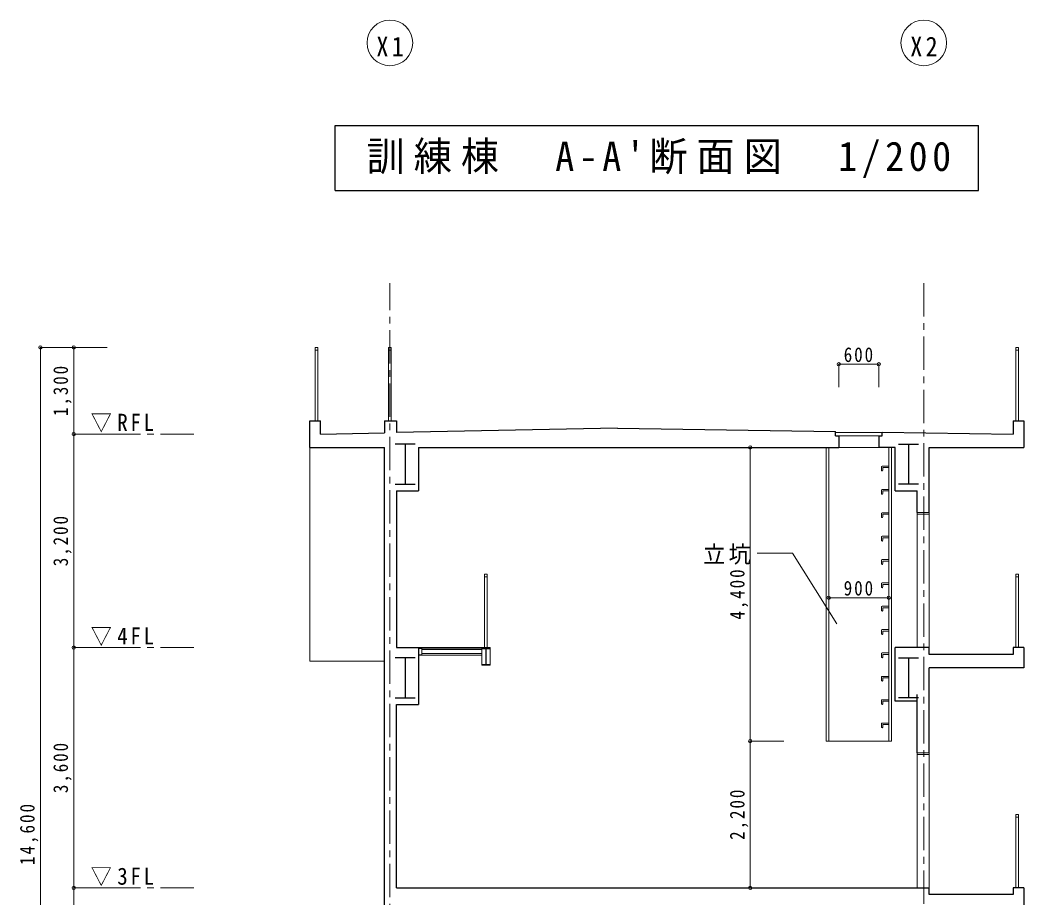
# Model space of a CAD drawing. Units: millimetres at full size. Extents: x -38230 to 40344, y -28542 to 27899.
# Drawn here: x 17542 to 32584, y -13461 to -307 of the extents above; entities that cross this region are included whole.
import ezdxf

# ---------------------------------------------------------------- set-up
doc = ezdxf.new("R2010")
doc.units = ezdxf.units.MM
doc.header["$LTSCALE"] = 100
doc.header["$PDMODE"] = 32
doc.header["$PDSIZE"] = 50
doc.linetypes.add('CHAIN1', pattern=[8, 5, -1, 1, -1])
for name, color, linetype, lineweight in [('1-1_極細線', 4, 'Continuous', 9), ('1-2_細線', 7, 'Continuous', 18), ('1-3_中線', 3, 'Continuous', 25), ('1-A_中芯線', 4, 'CHAIN1', 9), ('1-D_文字', 7, 'Continuous', 18), ('1-E_寸法', 4, 'Continuous', 9)]:
    doc.layers.add(name, color=color, linetype=linetype, lineweight=lineweight)
doc.styles.add('ＭＳ ゴシック', font='')
doc.styles.get('ＭＳ ゴシック').set_extended_font_data('MS Gothic')

# ---------------------------------------------------------------- blocks, each defined once
blk = doc.blocks.new('Ctyan')
at = {"layer": '1-1_極細線'}
for p, q in [((-32.9, 50), (-32.9, -50)), ((-32.9, 50), (17.1, 50)), ((-29.7, 46.8), (-29.7, -46.8)), ((-29.7, 46.8), (13.9, 46.8)), ((13.9, 30), (13.9, 46.8)), ((13.9, 30), (17.1, 30)), ((17.1, 30), (17.1, 50)), ((-29.7, -46.8), (13.9, -46.8)), ((13.9, -30), (13.9, -46.8)), ((13.9, -30), (17.1, -30))]:
    blk.add_line(p, q, dxfattribs=at)
blk.add_lwpolyline([(-32.9, -50), (17.1, -50), (17.1, -30)], dxfattribs=at)
blk = doc.blocks.new('0123')
at = {"layer": '1-D_文字'}
blk.add_circle((0, 0), 342, dxfattribs=at)

msp = doc.modelspace()

# ---------------------------------------------------------------- linework, layer by layer
at = {"layer": '1-1_極細線'}
for p, q in [((29758.6, -6484.4), (30458.6, -6484.4)), ((30408.6, -6534.4), (29808.6, -6534.4)), ((21883.6, -9910.6), (21883.6, -6710.6)), ((29808.6, -6710.6), (30408.6, -6710.6)), ((30447.6, -7001.6), (30447.6, -7051.6)), ((30458.6, -6990.6), (30558.6, -6990.6)), ((30469.6, -7012.6), (30469.6, -7051.6)), ((30469.6, -7012.6), (30558.6, -7012.6)), ((30447.6, -7351.6), (30447.6, -7401.6)), ((30458.6, -7340.6), (30558.6, -7340.6)), ((30469.6, -7362.6), (30469.6, -7401.6)), ((30469.6, -7362.6), (30558.6, -7362.6)), ((30447.6, -7701.6), (30447.6, -7751.6)), ((30458.6, -7690.6), (30558.6, -7690.6)), ((30469.6, -7712.6), (30469.6, -7751.6)), ((30469.6, -7712.6), (30558.6, -7712.6)), ((30983.6, -7710.6), (30983.6, -9710.6)), ((31164.6, -7710.6), (31164.6, -9710.6)), ((30447.6, -8051.6), (30447.6, -8101.6)), ((30458.6, -8040.6), (30558.6, -8040.6)), ((30469.6, -8062.6), (30469.6, -8101.6)), ((30469.6, -8062.6), (30558.6, -8062.6)), ((30447.6, -8401.6), (30447.6, -8451.6)), ((30458.6, -8390.6), (30558.6, -8390.6)), ((30469.6, -8412.6), (30469.6, -8451.6)), ((30469.6, -8412.6), (30558.6, -8412.6)), ((30447.6, -8751.6), (30447.6, -8801.6)), ((30458.6, -8740.6), (30558.6, -8740.6)), ((30469.6, -8762.6), (30469.6, -8801.6)), ((30469.6, -8762.6), (30558.6, -8762.6)), ((30447.6, -9101.6), (30447.6, -9151.6)), ((30458.6, -9090.6), (30558.6, -9090.6)), ((30469.6, -9112.6), (30469.6, -9151.6)), ((30469.6, -9112.6), (30558.6, -9112.6)), ((30447.6, -9451.6), (30447.6, -9501.6)), ((30458.6, -9440.6), (30558.6, -9440.6)), ((30469.6, -9462.6), (30469.6, -9501.6)), ((30469.6, -9462.6), (30558.6, -9462.6)), ((24583.6, -9710.6), (23513.6, -9710.6)), ((23513.6, -9720.6), (24583.6, -9720.6)), ((23563.6, -9720.6), (23563.6, -9820.6)), ((23563.6, -9740.6), (24458.6, -9740.6)), ((24458.6, -9728.6), (24518.6, -9728.6)), ((24518.6, -9728.6), (24518.6, -9962.6)), ((24523.6, -9728.6), (24583.6, -9728.6)), ((24523.6, -9728.6), (24523.6, -9962.6)), ((24583.6, -9720.6), (24583.6, -9710.6)), ((24583.6, -9720.6), (24583.6, -9970.6)), ((23002.6, -9910.6), (21883.6, -9910.6)), ((23563.6, -9800.6), (24458.6, -9800.6)), ((23563.6, -9820.6), (24458.6, -9820.6)), ((30447.6, -9801.6), (30447.6, -9851.6)), ((30458.6, -9790.6), (30558.6, -9790.6)), ((30469.6, -9812.6), (30469.6, -9851.6)), ((30469.6, -9812.6), (30558.6, -9812.6)), ((24518.6, -9962.6), (24458.6, -9962.6)), ((24583.6, -9970.6), (24458.6, -9970.6)), ((24583.6, -9962.6), (24523.6, -9962.6)), ((30447.6, -10151.6), (30447.6, -10201.6)), ((30458.6, -10140.6), (30558.6, -10140.6)), ((30469.6, -10162.6), (30469.6, -10201.6)), ((30469.6, -10162.6), (30558.6, -10162.6)), ((30447.6, -10501.6), (30447.6, -10551.6)), ((30458.6, -10490.6), (30558.6, -10490.6)), ((30469.6, -10512.6), (30469.6, -10551.6)), ((30469.6, -10512.6), (30558.6, -10512.6)), ((30447.6, -10851.6), (30447.6, -10901.6)), ((30458.6, -10840.6), (30558.6, -10840.6)), ((30469.6, -10862.6), (30469.6, -10901.6)), ((30469.6, -10862.6), (30558.6, -10862.6)), ((30983.6, -11310.6), (30983.6, -13310.6)), ((31164.6, -11310.6), (31164.6, -13310.6))]:
    msp.add_line(p, q, dxfattribs=at)
msp.add_lwpolyline([(24458.6, -9970.6), (24458.6, -9720.6), (24583.6, -9720.6)], dxfattribs=at)
for centre, start, end in [((30458.6, -7001.6), 90, 180), ((30458.6, -7051.6), 180, 270), ((30458.6, -7051.6), 270, 0), ((30458.6, -7351.6), 90, 180), ((30458.6, -7401.6), 180, 270), ((30458.6, -7401.6), 270, 0), ((30458.6, -7701.6), 90, 180), ((30458.6, -7751.6), 180, 270), ((30458.6, -7751.6), 270, 0), ((30458.6, -8051.6), 90, 180), ((30458.6, -8101.6), 180, 270), ((30458.6, -8101.6), 270, 0), ((30458.6, -8401.6), 90, 180), ((30458.6, -8451.6), 180, 270), ((30458.6, -8451.6), 270, 0), ((30458.6, -8751.6), 90, 180), ((30458.6, -8801.6), 180, 270), ((30458.6, -8801.6), 270, 0), ((30458.6, -9101.6), 90, 180), ((30458.6, -9151.6), 180, 270), ((30458.6, -9151.6), 270, 0), ((30458.6, -9451.6), 90, 180), ((30458.6, -9501.6), 180, 270), ((30458.6, -9501.6), 270, 0), ((30458.6, -9801.6), 90, 180), ((30458.6, -9851.6), 180, 270), ((30458.6, -9851.6), 270, 0), ((30458.6, -10151.6), 90, 180), ((30458.6, -10201.6), 180, 270), ((30458.6, -10201.6), 270, 0), ((30458.6, -10501.6), 90, 180), ((30458.6, -10551.6), 180, 270), ((30458.6, -10551.6), 270, 0), ((30458.6, -10851.6), 90, 180), ((30458.6, -10901.6), 180, 270), ((30458.6, -10901.6), 270, 0)]:
    msp.add_arc(centre, 11, start, end, dxfattribs=at)
at = {"layer": '1-2_細線'}
for p, q in [((21963.6, -5210.6), (22003.6, -5210.6)), ((21963.6, -5210.6), (21963.6, -6310.6)), ((21963.6, -5250.6), (22003.6, -5250.6)), ((22003.6, -5210.6), (22003.6, -6310.6)), ((23063.6, -6310.6), (23063.6, -5210.6)), ((23063.6, -5250.6), (23103.6, -5250.6)), ((32463.6, -6310.6), (32463.6, -5210.6)), ((32463.6, -5250.6), (32503.6, -5250.6)), ((29618.6, -6710.6), (29618.6, -11110.6)), ((29658.6, -6710.6), (29658.6, -11110.6)), ((30558.6, -6710.6), (30558.6, -11110.6)), ((30598.6, -6710.6), (30598.6, -11110.6)), ((30983.6, -7685.6), (30983.6, -7710.6)), ((30983.6, -7685.6), (31164.6, -7685.6)), ((30983.6, -7710.6), (31164.6, -7710.6)), ((31164.6, -7685.6), (31164.6, -7710.6)), ((24501.1, -9710.6), (24501.1, -8610.6)), ((24541.1, -8610.6), (24501.1, -8610.6)), ((24541.1, -8650.6), (24501.1, -8650.6)), ((24541.1, -9710.6), (24541.1, -8610.6)), ((32463.6, -9710.6), (32463.6, -8610.6)), ((32503.6, -8650.6), (32463.6, -8650.6)), ((29618.6, -11110.6), (30598.6, -11110.6)), ((30983.6, -11285.6), (30983.6, -11310.6)), ((30983.6, -11285.6), (31164.6, -11285.6)), ((30983.6, -11310.6), (31164.6, -11310.6)), ((31164.6, -11285.6), (31164.6, -11310.6)), ((32463.6, -13310.6), (32463.6, -12210.6)), ((32503.6, -12250.6), (32463.6, -12250.6))]:
    msp.add_line(p, q, dxfattribs=at)
for points in [[(23103.6, -6310.6), (23103.6, -5210.6), (23063.6, -5210.6)], [(32503.6, -6310.6), (32503.6, -5210.6), (32463.6, -5210.6)], [(32503.6, -9710.6), (32503.6, -8610.6), (32463.6, -8610.6)], [(32503.6, -13310.6), (32503.6, -12210.6), (32463.6, -12210.6)]]:
    msp.add_lwpolyline(points, dxfattribs=at)
at = {"layer": '1-3_中線'}
for p, q in [((22043.6, -6510.6), (22043.6, -6310.6)), ((23002.6, -6310.6), (23183.6, -6310.6)), ((23002.6, -6310.6), (23002.6, -6491.4)), ((23183.6, -6310.6), (23183.6, -6487.8)), ((32423.6, -6310.6), (32423.6, -6510.6)), ((32423.6, -6310.6), (32583.6, -6310.6)), ((32583.6, -6310.6), (32583.6, -6710.6)), ((26492.2, -6421.6), (23183.6, -6487.8)), ((26492.2, -6421.6), (29758.6, -6470.6)), ((22043.6, -6510.6), (23002.6, -6491.4)), ((29758.6, -6534.4), (29758.6, -6470.6)), ((29758.6, -6534.4), (29808.6, -6534.4)), ((29808.6, -6534.4), (29808.6, -6710.6)), ((30408.6, -6534.4), (30458.6, -6534.4)), ((30408.6, -6534.4), (30408.6, -6710.6)), ((21883.6, -6710.6), (23002.6, -6710.6)), ((23002.6, -14485.6), (23002.6, -6710.6)), ((23463.6, -6660.6), (23163.6, -6660.6)), ((23313.6, -6660.6), (23313.6, -7260.6)), ((23513.6, -6710.6), (23513.6, -7360.6)), ((23513.6, -6710.6), (29808.6, -6710.6)), ((30653.6, -6710.6), (30408.6, -6710.6)), ((30653.6, -7360.6), (30653.6, -6710.6)), ((30703.6, -6660.6), (31003.6, -6660.6)), ((30853.6, -6660.6), (30853.6, -7260.6)), ((31164.6, -6710.6), (32583.6, -6710.6)), ((31164.6, -7685.6), (31164.6, -6710.6)), ((23163.6, -7260.6), (23463.6, -7260.6)), ((23183.6, -7360.6), (23183.6, -9710.6)), ((23183.6, -7360.6), (23513.6, -7360.6)), ((30653.6, -7360.6), (30983.6, -7360.6)), ((31003.6, -7260.6), (30703.6, -7260.6)), ((30983.6, -7685.6), (30983.6, -7360.6)), ((23183.6, -9710.6), (23513.6, -9710.6)), ((23513.6, -9710.6), (23513.6, -10560.6)), ((31164.6, -9710.6), (30653.6, -9710.6)), ((30653.6, -10510.6), (30653.6, -9710.6)), ((32423.6, -9710.6), (32423.6, -9810.6)), ((32583.6, -9710.6), (32423.6, -9710.6)), ((32583.6, -9710.6), (32583.6, -10010.6)), ((23463.6, -9860.6), (23163.6, -9860.6)), ((23313.6, -9860.6), (23313.6, -10460.6)), ((30703.6, -9860.6), (31003.6, -9860.6)), ((30853.6, -9860.6), (30853.6, -10460.6)), ((32583.6, -10010.6), (31164.6, -10010.6)), ((31164.6, -11285.6), (31164.6, -10010.6)), ((23163.6, -10460.6), (23463.6, -10460.6)), ((30983.6, -10510.6), (30653.6, -10510.6)), ((31003.6, -10460.6), (30703.6, -10460.6)), ((30983.6, -11285.6), (30983.6, -10410.6)), ((23183.6, -13310.6), (31164.6, -13310.6)), ((31164.6, -13410.6), (31164.6, -13310.6)), ((32423.6, -13310.6), (32423.6, -13410.6)), ((32583.6, -13310.6), (32423.6, -13310.6)), ((32583.6, -13310.6), (32583.6, -13610.6)), ((32423.6, -13410.6), (31164.6, -13410.6))]:
    msp.add_line(p, q, dxfattribs=at)
for points in [[(22265.3, -2860.5), (22265.3, -1887.8), (31901.9, -1887.8)], [(22265.3, -2860.5), (31901.9, -2860.5), (31901.9, -1887.8)], [(21883.6, -6710.6), (21883.6, -6310.6), (22043.6, -6310.6)], [(30458.6, -6534.4), (30458.6, -6481.1), (32423.6, -6510.6)], [(32423.6, -9810.6), (31164.6, -9810.6), (31164.6, -9710.6)], [(23183.6, -13310.6), (23183.6, -10560.6), (23513.6, -10560.6)]]:
    msp.add_lwpolyline(points, dxfattribs=at)
at = {"layer": '1-A_中芯線'}
for p, q in [((23083.6, -21451.6), (23083.6, -4247.3)), ((31083.6, -4247.3), (31083.6, -21451.6)), ((18845.9, -6510.6), (20204, -6510.6)), ((18845.9, -9710.6), (20204, -9710.6)), ((18845.9, -13310.6), (20204, -13310.6))]:
    msp.add_line(p, q, dxfattribs=at)
at = {"layer": '1-D_文字'}
for p, q in [((29116.1, -8292.9), (28586.4, -8292.9)), ((29780.6, -9352.3), (29116.1, -8292.9))]:
    msp.add_line(p, q, dxfattribs=at)
at = {"layer": '1-E_寸法'}
for p, q in [((17845.9, -5210.6), (18345.9, -5210.6)), ((17845.9, -19810.6), (17845.9, -5210.6)), ((18345.9, -5210.6), (18845.9, -5210.6)), ((18345.9, -6510.6), (18345.9, -5210.6)), ((29808.6, -5463.1), (30408.6, -5463.1)), ((29808.6, -5463.1), (29808.6, -5809.4)), ((30408.6, -5463.1), (30408.6, -5809.4)), ((18345.9, -6510.6), (18845.9, -6510.6)), ((18345.9, -9710.6), (18345.9, -6510.6)), ((28483.6, -6710.6), (28983.6, -6710.6)), ((28483.6, -11110.6), (28483.6, -6710.6)), ((29658.6, -8962.8), (30558.6, -8962.8)), ((18345.9, -13310.6), (18345.9, -9710.6)), ((18345.9, -9710.6), (18845.9, -9710.6)), ((28483.6, -13310.6), (28483.6, -11110.6)), ((28483.6, -11110.6), (28983.6, -11110.6)), ((18345.9, -13310.6), (18845.9, -13310.6)), ((18345.9, -16510.6), (18345.9, -13310.6))]:
    msp.add_line(p, q, dxfattribs=at)
at = {"layer": '1-E_寸法', "color": 2}
for p in [(17845.9, -5210.6), (18345.9, -5210.6), (29808.6, -5463.1), (30408.6, -5463.1), (18345.9, -6510.6), (28483.6, -6710.6), (29658.6, -8962.8), (30558.6, -8962.8), (18345.9, -9710.6), (28483.6, -11110.6), (18345.9, -13310.6), (28483.6, -13310.6)]:
    msp.add_point(p, dxfattribs=at)

# ---------------------------------------------------------------- block references
at = {"layer": '1-1_極細線'}
msp.add_blockref('Ctyan', (23546.5, -9770.6), dxfattribs=at)
at = {"layer": '1-D_文字'}
for p in [(23083.6, -648.5), (31083.6, -648.5)]:
    msp.add_blockref('0123', p, dxfattribs=at)

# ---------------------------------------------------------------- texts
at = {"layer": '1-D_文字', "color": 3, "char_height": 293.3, "attachment_point": 7, "style": 'ＭＳ ゴシック'}
for s, insert in [('\\T1.28;\\W0.9;X1', (22881.1, -848.5)), ('\\T1.28;\\W0.9;X2', (30881.1, -848.5))]:
    msp.add_mtext(s, dxfattribs=dict(at, insert=insert))
at = {"layer": '1-D_文字', "color": 2, "insert": (22733.6, -2674.2), "char_height": 439.9, "attachment_point": 7, "style": 'ＭＳ ゴシック'}
msp.add_mtext("\\T1.24;\\W0.95;訓練棟\u3000A-A'断面図\u30001/200", dxfattribs=at)
at = {"layer": '1-D_文字', "char_height": 256.6, "attachment_point": 7, "style": 'ＭＳ ゴシック'}
for s, insert in [('\\T1.26;\\W0.9;▽RFL', (18600.5, -6486.1)), ('\\T1.15;\\W0.95;立坑', (27776.4, -8467.9)), ('\\T1.26;\\W0.9;▽4FL', (18600.5, -9686.1)), ('\\T1.26;\\W0.9;▽3FL', (18600.5, -13286.1))]:
    msp.add_mtext(s, dxfattribs=dict(at, insert=insert))
at = {"layer": '1-E_寸法', "color": 7, "char_height": 219.9, "attachment_point": 7, "style": 'ＭＳ ゴシック'}
for s, insert in [('\\T1.23;\\W0.85;600', (29883.6, -5433.1)), ('\\T1.23;\\W0.85;900', (29883.6, -8932.8))]:
    msp.add_mtext(s, dxfattribs=dict(at, insert=insert))
at = {"layer": '1-E_寸法', "color": 7, "char_height": 219.9, "attachment_point": 7, "rotation": 90, "style": 'ＭＳ ゴシック'}
for s, insert in [('\\T1.23;\\W0.85;1,300', (18315.9, -6240.6)), ('\\T1.23;\\W0.85;3,200', (18315.9, -8490.6)), ('\\T1.23;\\W0.85;4,400', (28453.6, -9290.6)), ('\\T1.23;\\W0.85;3,600', (18315.9, -11890.6)), ('\\T1.23;\\W0.85;2,200', (28453.6, -12590.6)), ('\\T1.24;\\W0.85;14,600', (17815.9, -12968.1))]:
    msp.add_mtext(s, dxfattribs=dict(at, insert=insert))

doc.saveas('drawing.dxf')
